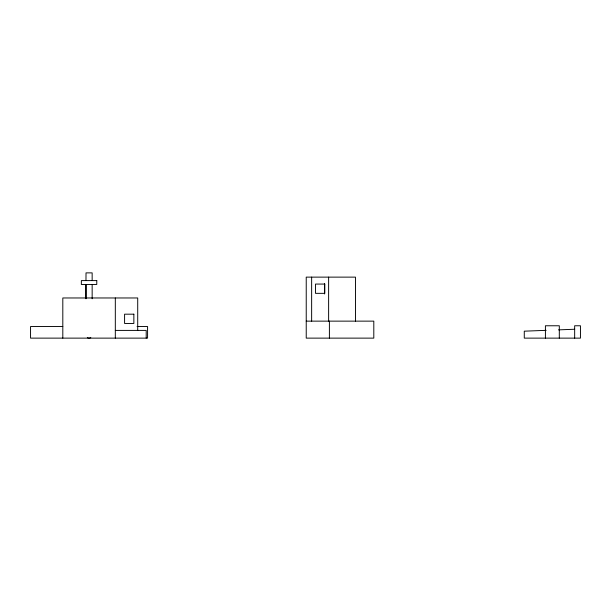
<?xml version="1.0" encoding="UTF-8"?>
<svg xmlns="http://www.w3.org/2000/svg" width="611" height="611" viewBox="0 0 611 611"><rect width="100%" height="100%" fill="white"/><g stroke="black" fill="none" stroke-linecap="round" stroke-linejoin="round"><path stroke-width="0.92" d="M85.975 298.771L85.975 284.459L85.975 298.542M546.142 330.337L524.276 331.177L524.276 338.127L580.45 338.127L580.45 325.77L574.661 325.77L574.661 338.127M558.5 329.864L574.661 329.245M306.233 321.134L373.802 321.134L373.802 338.127L306.233 338.127L306.233 277.127L355.465 277.127L355.465 321.134M62.811 326.541L30.55 326.541L30.55 338.127L147.579 338.127L147.579 326.541L137.063 326.541M115.319 330.406L146.205 330.406L146.205 338.127M559.309 338.127L559.309 325.77L545.417 325.77L545.417 338.127M329.398 321.134L329.398 338.127M328.626 277.127L328.626 321.134M324.578 283.68L324.578 293.983M311.641 277.127L311.641 321.134M137.712 330.406L137.712 297.969L62.811 297.969L62.811 338.127M115.319 297.969L115.319 338.127M92.154 280.594L92.154 272.873L86.021 272.873L85.975 280.594M92.154 284.459L92.154 298.771M90.802 337.585A3.086 3.086 0 0 1 87.327 337.585M96.767 280.594L81.362 280.594L81.347 284.459L96.767 284.459L96.79 280.594M324.769 284.069L315.505 284.069L315.505 293.341L324.769 293.341L324.769 284.069M133.855 314.184L124.583 314.184L124.583 323.456L133.855 323.456L133.855 314.184"/></g></svg>
